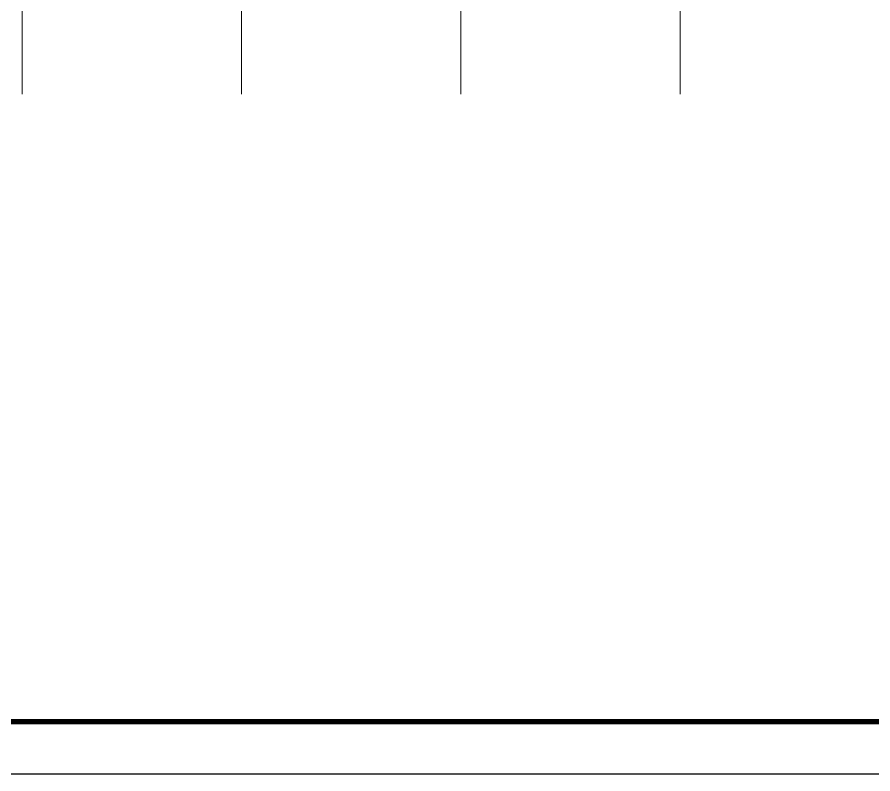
# Model space of a CAD drawing. Extents: x 1188826 to 1909461, y 608442 to 1651179.
# Drawn here: x 1832772 to 1849162, y 1069910 to 1084403 of the extents above; entities that cross this region are included whole.
import ezdxf

# ---------------------------------------------------------------- set-up
doc = ezdxf.new("R2010")
doc.units = 0
doc.header["$LTSCALE"] = 1000
doc.header["$MEASUREMENT"] = 0
doc.linetypes.add('ACAD_ISO10W100', pattern=[18.5, 12, -3, 0.5, -3])
doc.linetypes.add('DOTE', pattern=[2.42, 2, -0.2, 0.02, -0.2])
doc.layers.add('DOTE', color=19, linetype='DOTE', lineweight=9)
doc.layers.add('图框', color=140, linetype='Continuous')

msp = doc.modelspace()

# ---------------------------------------------------------------- linework, layer by layer
at = {"layer": 'DOTE', "linetype": 'ACAD_ISO10W100', "ltscale": 100}
for p, q in [((1832872, 1100229), (1832872, 1082929)), ((1837072, 1100229), (1837072, 1082929)), ((1841272, 1100229), (1841272, 1082929)), ((1845472, 1100229), (1845472, 1082929))]:
    msp.add_line(p, q, dxfattribs=at)
at = {"layer": '图框'}
msp.add_lwpolyline([(1791251, 1069910), (1865551, 1069910), (1865551, 1111910), (1791251, 1111910)], close=True, dxfattribs=at)
at = {"layer": '图框', "const_width": 100}
msp.add_lwpolyline([(1793751, 1070910), (1864551, 1070910), (1864551, 1110910), (1793751, 1110910)], close=True, dxfattribs=at)

doc.saveas('drawing.dxf')
